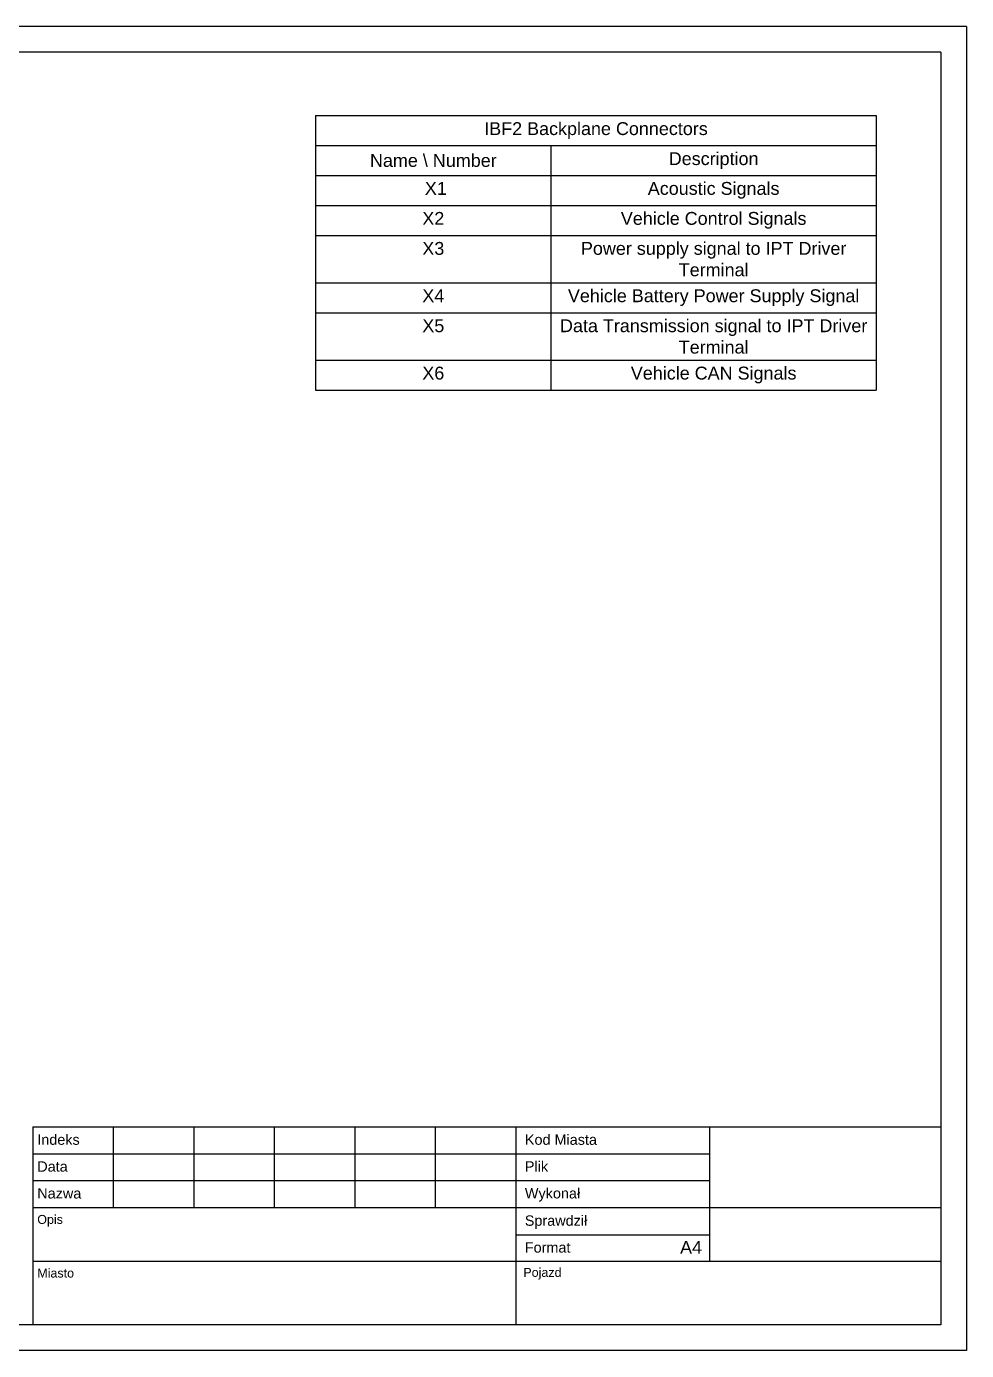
# Model space of a CAD drawing. Extents: x -194 to 239, y -574 to -265.
# Drawn here: x 20 to 239.4, y -573.6 to -264.6 of the extents above; entities that cross this region are included whole.
import ezdxf
from ezdxf.enums import TextEntityAlignment as Align

# ---------------------------------------------------------------- set-up
doc = ezdxf.new("R2010")
doc.units = 0
doc.header["$LTSCALE"] = 0.5
doc.layers.get('0').update_dxf_attribs({"linetype": 'CONTINUOUS'})
doc.layers.add('BEMASSUNG', color=7, linetype='CONTINUOUS')
doc.styles.get("Standard").update_dxf_attribs({"font": 'arial.ttf', "height": 3})

# ---------------------------------------------------------------- blocks, each defined once
blk = doc.blocks.new('Test2012')
at = {"color": 7, "linetype": 'Continuous'}
for p, q in [((5.88, -6.79), (217.79, -6.79)), ((5.88, -6.79), (5.88, -52.97)), ((24.66, -6.79), (24.66, -25.57)), ((43.45, -6.79), (43.45, -25.57)), ((62.23, -6.79), (62.23, -25.57)), ((81.01, -6.79), (81.01, -25.57)), ((99.8, -6.79), (99.8, -25.57)), ((163.87, -38.1), (163.87, -6.79)), ((5.88, -13.05), (163.87, -13.05)), ((5.88, -19.31), (163.87, -19.31)), ((5.88, -25.57), (217.79, -25.57)), ((5.88, -38.1), (217.79, -38.1))]:
    blk.add_line(p, q, dxfattribs=at)
at = {"color": 7}
for p, q in [((118.58, -6.79), (118.58, -52.97)), ((118.63, -31.95), (163.87, -31.95))]:
    blk.add_line(p, q, dxfattribs=at)
at = {"layer": 'BEMASSUNG', "color": 7, "linetype": 'Continuous'}
for s, height, p in [('Indeks', 2.407, (6.93, -10.96)), ('Kod Miasta', 2.407, (120.73, -10.96)), ('Data', 2.407, (6.93, -17.23)), ('Plik', 2.407, (120.73, -17.22)), ('Nazwa', 2.407, (6.93, -23.49)), ('Wykonał', 2.407, (120.73, -23.48)), ('Opis', 2.087, (6.93, -29.42)), ('Sprawdził', 2.407, (120.71, -29.85)), ('Format', 2.407, (120.71, -36.12)), ('Miasto', 2.087, (6.93, -41.94)), ('Pojazd', 2.087, (120.37, -41.78))]:
    blk.add_text(s, height=height, dxfattribs=at).set_placement(p)
blk = doc.blocks.new('*T118')
at = {"color": 0, "linetype": 'ByBlock', "lineweight": -2, "transparency": 16777216}
for p, q in [((0, 0), (130.84, 0)), ((0, 0), (0, -64.1)), ((130.84, 0), (130.84, -64.1)), ((0, -7), (130.84, -7)), ((54.92, -7), (54.92, -64.1)), ((0, -14), (130.84, -14)), ((0, -21), (130.84, -21)), ((0, -28), (130.84, -28)), ((0, -39.05), (130.84, -39.05)), ((0, -46.05), (130.84, -46.05)), ((0, -57.1), (130.84, -57.1)), ((0, -64.1), (130.84, -64.1))]:
    blk.add_line(p, q, dxfattribs=at)
at = {"color": 0, "lineweight": 5, "transparency": 16777216, "char_height": 3}
for s, insert, width, attachment_point in [('{\\fArial|b0|i0|c238|p34;\\C256;IBF2 Backplane Connectors}', (65.42, -3.5), 127.8444, 5), ('{\\fArial|b0|i0|c238|p34;\\C256;Name \\\\ Number}', (27.46, -10.5), 51.9229, 5), ('{\\fArial|b0|i0|c238|p34;\\C256;Description}', (92.88, -10.5), 72.9216, 5), ('{\\C1;X6}', (27.46, -58.6), 51.9229, 2), ('{\\C1;Vehicle CAN Signals}', (92.88, -58.6), 72.9216, 2)]:
    blk.add_mtext(s, dxfattribs=dict(at, insert=insert, width=width, attachment_point=attachment_point))
at = {"color": 1, "lineweight": 5, "transparency": 16777216, "char_height": 3, "attachment_point": 2}
for s, insert, width in [('Acoustic Signals', (92.88, -15.5), 72.9216), (' X1', (27.46, -15.5), 51.9229), ('X2', (27.46, -22.5), 51.9229), ('Vehicle {\\fArial|b0|i0|c238|p34;C}ontrol {\\fArial|b0|i0|c238|p34;S}ignals', (92.88, -22.5), 72.9216), ('X3', (27.46, -29.5), 51.9229), ('Power supply signal to IPT {\\fArial|b0|i0|c238|p34;D}river {\\fArial|b0|i0|c238|p34;T}erminal', (92.88, -29.5), 72.9216), ('X4', (27.46, -40.55), 51.9229), ('Vehicle Battery Power Supply Signal', (92.88, -40.55), 72.9216), ('X5', (27.46, -47.55), 51.9229), ('Data Transmission signal to IPT Driver Terminal', (92.88, -47.55), 72.9216)]:
    blk.add_mtext(s, dxfattribs=dict(at, insert=insert, width=width))

msp = doc.modelspace()

# ---------------------------------------------------------------- linework, layer by layer
for p, q in [((239.39, -264.62), (-194.26, -264.62)), ((239.39, -264.62), (239.39, -573.62)), ((233.39, -270.62), (-188.26, -270.62)), ((233.39, -270.62), (233.39, -567.62)), ((233.39, -567.62), (-188.26, -567.62)), ((239.39, -573.62), (-194.26, -573.62))]:
    msp.add_line(p, q)

# ---------------------------------------------------------------- block references
msp.add_blockref('*T118', (87.5, -285.41))
ref = msp.add_blockref('Test2012', (15.6, -514.65))
ref.add_attrib('BLATT', 'A4', dxfattribs={"color": 7, "linetype": 'Continuous', "height": 3}).set_placement((177.67, -551.03), align=Align.RIGHT)

doc.saveas('drawing.dxf')
